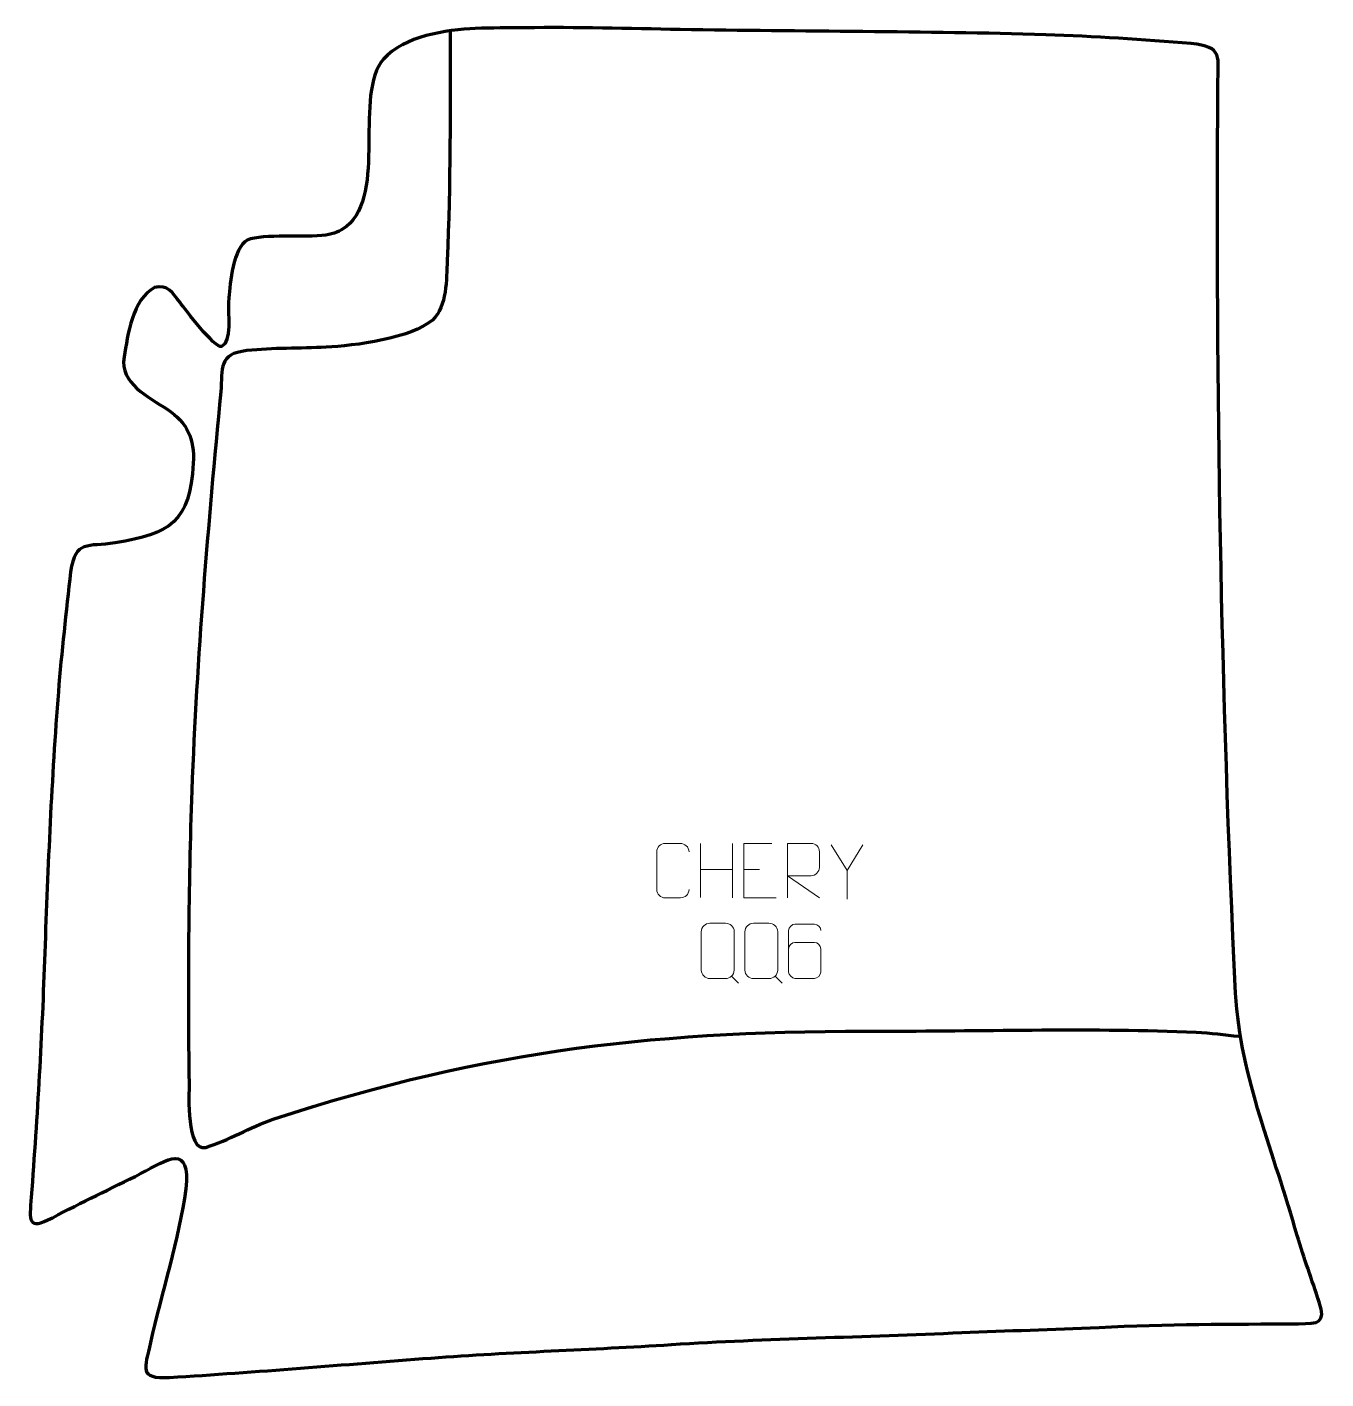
# Model space of a CAD drawing. Header units: millimetres. Extents: x 1186 to 1782, y 209 to 830.
import ezdxf

# ---------------------------------------------------------------- set-up
doc = ezdxf.new("R2010")
doc.units = ezdxf.units.MM
doc.header["$MEASUREMENT"] = 0
doc.layers.add('layer 2', color=7, linetype='Continuous')
doc.layers.add('layer 3', color=7, linetype='Continuous')

msp = doc.modelspace()

# ---------------------------------------------------------------- linework, layer by layer
at = {"layer": 'layer 2', "color": 142, "lineweight": 158}
msp.add_open_spline([(1379.9439, 827.7651), (1379.8213, 792.7738), (1380.0405, 757.4385), (1378.5338, 722.4868), (1378.5338, 722.4868), (1378.147, 713.8176), (1378.4473, 701.3743), (1371.7982, 695.1071), (1371.7982, 695.1071), (1362.4107, 686.8252), (1335.6372, 683.2035), (1322.9276, 682.5957), (1322.9276, 682.5957), (1311.0222, 682.0262), (1298.3112, 682.3529), (1286.5581, 681.0559), (1286.5581, 681.0559), (1273.1929, 679.581), (1275.4698, 673.0366), (1274.4846, 662.1046), (1274.4846, 662.1046), (1268.7079, 600.7428), (1263.44, 540.6337), (1261.2107, 478.9776), (1261.2107, 478.9776), (1259.6794, 434.3678), (1259.23, 389.2212), (1259.986, 344.5915), (1259.986, 344.5915), (1259.9463, 339.4154), (1258.5883, 313.0741), (1267.5916, 315.1537), (1267.5916, 315.1537), (1278.2326, 318.348), (1287.7113, 324.3549), (1298.5373, 328.0796), (1298.5373, 328.0796), (1397.6902, 360.568), (1476.92, 368.8979), (1580.6174, 368.5606), (1580.6174, 368.5606), (1627.7498, 368.4882), (1675.3512, 370.1797), (1722.4082, 367.979), (1722.4082, 367.979), (1729.0502, 367.6683), (1735.5732, 366.9079), (1742.1712, 366.1431), (1742.1712, 366.1431), (1742.1712, 366.1431), (1743.1556, 366.0291), (1743.1556, 366.0291)], degree=3, knots=[0, 0, 0, 0, 0.07142857, 0.07142857, 0.07142857, 0.07142857, 0.14285714, 0.14285714, 0.14285714, 0.14285714, 0.21428571, 0.21428571, 0.21428571, 0.21428571, 0.28571429, 0.28571429, 0.28571429, 0.28571429, 0.35714286, 0.35714286, 0.35714286, 0.35714286, 0.42857143, 0.42857143, 0.42857143, 0.42857143, 0.5, 0.5, 0.5, 0.5, 0.57142857, 0.57142857, 0.57142857, 0.57142857, 0.64285714, 0.64285714, 0.64285714, 0.64285714, 0.71428571, 0.71428571, 0.71428571, 0.71428571, 0.78571429, 0.78571429, 0.78571429, 0.78571429, 0.85714286, 0.85714286, 0.85714286, 0.85714286, 1, 1, 1, 1], dxfattribs=at)
at = {"layer": 'layer 3', "color": 242, "lineweight": 158}
msp.add_open_spline([(1414.1238, 829.2954), (1437.6348, 829.6694), (1461.9081, 828.9385), (1485.4718, 828.5105), (1485.4718, 828.5105), (1541.3826, 827.5077), (1597.5552, 827.8333), (1653.4148, 826.1106), (1653.4148, 826.1106), (1675.637, 825.4107), (1698.0517, 823.9223), (1720.2099, 822.0761), (1720.2099, 822.0761), (1735.0103, 820.6383), (1732.5326, 815.9697), (1732.4378, 802.8301), (1732.4378, 802.8301), (1731.5859, 663.8561), (1733.8334, 524.8106), (1740.588, 385.9901), (1740.588, 385.9901), (1742.9295, 346.4784), (1758.4713, 312.2589), (1768.8613, 274.7349), (1768.8613, 274.7349), (1771.8843, 264.1638), (1775.7484, 254.3408), (1779.0389, 244.0003), (1779.0389, 244.0003), (1782.0955, 234.3949), (1778.6978, 234.2699), (1769.5104, 234.0932), (1769.5104, 234.0932), (1738.5297, 233.9409), (1708.9602, 234.0202), (1677.8611, 232.4503), (1677.8611, 232.4503), (1656.5453, 231.3743), (1635.6826, 231.0718), (1614.8432, 230.0875), (1614.8432, 230.0875), (1570.329, 227.9849), (1525.6012, 227.4599), (1481.4485, 224.5855), (1481.4485, 224.5855), (1444.5145, 222.181), (1408.0541, 221.1962), (1371.1106, 218.4002), (1371.1106, 218.4002), (1331.1336, 215.3718), (1290.9882, 211.9486), (1250.9918, 209.4639), (1250.9918, 209.4639), (1236.4026, 208.7766), (1239.6817, 213.4821), (1242.2301, 225.473), (1242.2301, 225.473), (1247.311, 248.5003), (1255.2283, 272.9795), (1258.5386, 296.047), (1258.5386, 296.047), (1260.5046, 317.2325), (1250.2245, 309.7175), (1237.7231, 303.084), (1237.7231, 303.084), (1224.1766, 296.2325), (1210.6558, 289.9764), (1197.2017, 282.8336), (1197.2017, 282.8336), (1185.5399, 276.6423), (1186.703, 281.5635), (1187.4526, 292.3079), (1187.4526, 292.3079), (1190.2986, 329.9604), (1192.4002, 366.76), (1193.6856, 404.5024), (1193.6856, 404.5024), (1195.1113, 444.184), (1196.7902, 484.758), (1199.9187, 524.3178), (1199.9187, 524.3178), (1201.4003, 542.5882), (1203.5144, 561.2903), (1205.5359, 579.5349), (1205.5359, 579.5349), (1208.018, 594.2546), (1213.0559, 590.7897), (1226.0024, 592.7749), (1226.0024, 592.7749), (1251.3685, 597.0561), (1260.3179, 602.2137), (1261.9094, 629.3338), (1261.9094, 629.3338), (1262.4126, 640.6561), (1259.2902, 647.8291), (1249.8434, 654.193), (1249.8434, 654.193), (1241.2167, 659.8127), (1228.1144, 665.8601), (1230.1056, 678.1612), (1230.1056, 678.1612), (1231.78, 688.2662), (1233.9704, 704.7531), (1244.064, 709.9895), (1244.064, 709.9895), (1250.3305, 711.708), (1252.2206, 707.6424), (1255.8044, 703.1184), (1255.8044, 703.1184), (1258.1666, 700.0993), (1271.7955, 681.9057), (1274.9067, 682.9965), (1274.9067, 682.9965), (1279.5732, 684.6327), (1277.8318, 698.9605), (1278.0862, 703.1973), (1278.0862, 703.1973), (1278.0862, 703.1973), (1278.2131, 705.3113), (1278.2131, 705.3113), (1278.2131, 705.3113), (1278.7345, 711.9731), (1280.2509, 728.2937), (1286.6949, 731.7815), (1286.6949, 731.7815), (1294.0565, 735.0191), (1313.1865, 732.5963), (1322.7994, 734.1228), (1322.7994, 734.1228), (1326.4711, 734.7748), (1329.1804, 735.798), (1332.2011, 737.9997), (1332.2011, 737.9997), (1351.0341, 753.5044), (1335.2324, 798.7703), (1349.3239, 814.9196), (1349.3239, 814.9196), (1358.6454, 825.6021), (1378.0186, 828.3313), (1391.426, 828.9689), (1391.426, 828.9689), (1398.9866, 829.3284), (1406.5573, 829.2239), (1414.1238, 829.2954)], degree=3, knots=[0, 0, 0, 0, 0.02702703, 0.02702703, 0.02702703, 0.02702703, 0.05405405, 0.05405405, 0.05405405, 0.05405405, 0.08108108, 0.08108108, 0.08108108, 0.08108108, 0.10810811, 0.10810811, 0.10810811, 0.10810811, 0.13513514, 0.13513514, 0.13513514, 0.13513514, 0.16216216, 0.16216216, 0.16216216, 0.16216216, 0.18918919, 0.18918919, 0.18918919, 0.18918919, 0.21621622, 0.21621622, 0.21621622, 0.21621622, 0.24324324, 0.24324324, 0.24324324, 0.24324324, 0.27027027, 0.27027027, 0.27027027, 0.27027027, 0.2972973, 0.2972973, 0.2972973, 0.2972973, 0.32432432, 0.32432432, 0.32432432, 0.32432432, 0.35135135, 0.35135135, 0.35135135, 0.35135135, 0.37837838, 0.37837838, 0.37837838, 0.37837838, 0.40540541, 0.40540541, 0.40540541, 0.40540541, 0.43243243, 0.43243243, 0.43243243, 0.43243243, 0.45945946, 0.45945946, 0.45945946, 0.45945946, 0.48648649, 0.48648649, 0.48648649, 0.48648649, 0.51351351, 0.51351351, 0.51351351, 0.51351351, 0.54054054, 0.54054054, 0.54054054, 0.54054054, 0.56756757, 0.56756757, 0.56756757, 0.56756757, 0.59459459, 0.59459459, 0.59459459, 0.59459459, 0.62162162, 0.62162162, 0.62162162, 0.62162162, 0.64864865, 0.64864865, 0.64864865, 0.64864865, 0.67567568, 0.67567568, 0.67567568, 0.67567568, 0.7027027, 0.7027027, 0.7027027, 0.7027027, 0.72972973, 0.72972973, 0.72972973, 0.72972973, 0.75675676, 0.75675676, 0.75675676, 0.75675676, 0.78378378, 0.78378378, 0.78378378, 0.78378378, 0.81081081, 0.81081081, 0.81081081, 0.81081081, 0.83783784, 0.83783784, 0.83783784, 0.83783784, 0.86486486, 0.86486486, 0.86486486, 0.86486486, 0.89189189, 0.89189189, 0.89189189, 0.89189189, 0.91891892, 0.91891892, 0.91891892, 0.91891892, 0.94594595, 0.94594595, 0.94594595, 0.94594595, 1, 1, 1, 1], dxfattribs=at)
at = {"layer": 'layer 3', "color": 250, "lineweight": 9}
for points, knots in [([(1489.5642, 433.5679), (1489.4244, 431.2445), (1487.7472, 429.7649), (1485.5995, 429.7541), (1485.5995, 429.7541), (1483.2676, 429.7545), (1480.9357, 429.7545), (1478.6042, 429.7541), (1478.6042, 429.7541), (1476.6792, 429.6487), (1474.7071, 431.5332), (1474.7183, 433.5505), (1474.7183, 433.5505), (1474.7187, 439.3206), (1474.7187, 445.0903), (1474.7183, 450.8596), (1474.7183, 450.8596), (1474.7225, 452.9977), (1476.4692, 454.7169), (1478.6216, 454.7034), (1478.6216, 454.7034), (1480.9473, 454.7034), (1483.2734, 454.7034), (1485.5995, 454.7034), (1485.5995, 454.7034), (1487.5461, 454.7389), (1489.5375, 453.2474), (1489.5642, 450.8098)], [0, 0, 0, 0, 0.125, 0.125, 0.125, 0.125, 0.25, 0.25, 0.25, 0.25, 0.375, 0.375, 0.375, 0.375, 0.5, 0.5, 0.5, 0.5, 0.625, 0.625, 0.625, 0.625, 0.75, 0.75, 0.75, 0.75, 1, 1, 1, 1]), ([(1527.5822, 454.7037), (1527.5822, 454.7037), (1514.7083, 454.7037), (1514.7083, 454.7037), (1514.7083, 454.7037), (1514.7083, 454.7037), (1514.7083, 429.7501), (1514.7083, 429.7501), (1514.7083, 429.7501), (1514.7083, 429.7501), (1529.5741, 429.7501), (1529.5741, 429.7501)], [0, 0, 0, 0, 0.25, 0.25, 0.25, 0.25, 0.5, 0.5, 0.5, 0.5, 1, 1, 1, 1]), ([(1534.8092, 429.7502), (1534.8092, 429.7502), (1534.8092, 454.7037), (1534.8092, 454.7037), (1534.8092, 454.7037), (1538.404, 454.7037), (1541.9995, 454.7037), (1545.5947, 454.7037), (1545.5947, 454.7037), (1547.92, 454.666), (1549.4773, 453.176), (1549.4732, 450.8096), (1549.4732, 450.8096), (1549.4728, 448.7741), (1549.4728, 445.7147), (1549.4732, 443.6787), (1549.4732, 443.6787), (1549.4667, 441.8032), (1547.6544, 439.8614), (1545.6449, 439.8423), (1545.6449, 439.8423), (1545.6449, 439.8423), (1534.8092, 439.8423), (1534.8092, 439.8423), (1534.8092, 439.8423), (1534.8092, 439.8423), (1549.4639, 429.7502), (1549.4639, 429.7502)], [0, 0, 0, 0, 0.125, 0.125, 0.125, 0.125, 0.25, 0.25, 0.25, 0.25, 0.375, 0.375, 0.375, 0.375, 0.5, 0.5, 0.5, 0.5, 0.625, 0.625, 0.625, 0.625, 0.75, 0.75, 0.75, 0.75, 1, 1, 1, 1]), ([(1569.4637, 454.1256), (1569.4637, 454.1256), (1562.1413, 442.2269), (1562.1413, 442.2269), (1562.1413, 442.2269), (1562.1413, 442.2269), (1562.142, 429.172), (1562.142, 429.172)], [0, 0, 0, 0, 0.33333333, 0.33333333, 0.33333333, 0.33333333, 1, 1, 1, 1]), ([(1499.1876, 418.071), (1501.5554, 418.071), (1503.9234, 418.071), (1506.2914, 418.071), (1506.2914, 418.071), (1508.2732, 418.1072), (1510.3005, 416.5887), (1510.3276, 414.1071), (1510.3276, 414.1071), (1510.3273, 408.2565), (1510.3273, 402.4056), (1510.3276, 396.5542), (1510.3276, 396.5542), (1510.1854, 394.1889), (1508.4779, 392.6826), (1506.2914, 392.6716), (1506.2914, 392.6716), (1503.9174, 392.6721), (1501.5436, 392.6721), (1499.1701, 392.6716), (1499.1701, 392.6716), (1497.2102, 392.5644), (1495.2024, 394.4829), (1495.2139, 396.5366), (1495.2139, 396.5366), (1495.2142, 402.4106), (1495.2142, 408.2844), (1495.2139, 414.1578), (1495.2139, 414.1578), (1495.2182, 416.3344), (1496.9964, 418.0847), (1499.1876, 418.071)], [0, 0, 0, 0, 0.11111111, 0.11111111, 0.11111111, 0.11111111, 0.22222222, 0.22222222, 0.22222222, 0.22222222, 0.33333333, 0.33333333, 0.33333333, 0.33333333, 0.44444444, 0.44444444, 0.44444444, 0.44444444, 0.55555556, 0.55555556, 0.55555556, 0.55555556, 0.66666667, 0.66666667, 0.66666667, 0.66666667, 0.77777778, 0.77777778, 0.77777778, 0.77777778, 1, 1, 1, 1]), ([(1519.1876, 418.071), (1521.5554, 418.071), (1523.9234, 418.071), (1526.2914, 418.071), (1526.2914, 418.071), (1528.2732, 418.1072), (1530.3005, 416.5887), (1530.3276, 414.1071), (1530.3276, 414.1071), (1530.3273, 408.2565), (1530.3273, 402.4056), (1530.3276, 396.5542), (1530.3276, 396.5542), (1530.1854, 394.1889), (1528.4779, 392.6826), (1526.2914, 392.6716), (1526.2914, 392.6716), (1523.9174, 392.6721), (1521.5436, 392.6721), (1519.1701, 392.6716), (1519.1701, 392.6716), (1517.2102, 392.5644), (1515.2024, 394.4829), (1515.2139, 396.5366), (1515.2139, 396.5366), (1515.2142, 402.4106), (1515.2142, 408.2844), (1515.2139, 414.1578), (1515.2139, 414.1578), (1515.2182, 416.3344), (1516.9964, 418.0847), (1519.1876, 418.071)], [0, 0, 0, 0, 0.11111111, 0.11111111, 0.11111111, 0.11111111, 0.22222222, 0.22222222, 0.22222222, 0.22222222, 0.33333333, 0.33333333, 0.33333333, 0.33333333, 0.44444444, 0.44444444, 0.44444444, 0.44444444, 0.55555556, 0.55555556, 0.55555556, 0.55555556, 0.66666667, 0.66666667, 0.66666667, 0.66666667, 0.77777778, 0.77777778, 0.77777778, 0.77777778, 1, 1, 1, 1]), ([(1550.1361, 414.7052), (1550.112, 416.0447), (1548.7558, 417.6979), (1547.1839, 417.6636), (1547.1839, 417.6636), (1544.1991, 417.6633), (1541.2139, 417.6633), (1538.2285, 417.6636), (1538.2285, 417.6636), (1537.0094, 417.6785), (1535.2812, 416.2409), (1535.2762, 414.7052), (1535.2762, 414.7052), (1535.2765, 408.3447), (1535.2765, 401.9839), (1535.2762, 395.6232), (1535.2762, 395.6232), (1535.2809, 394.4603), (1537.0094, 392.6892), (1538.2285, 392.6648), (1538.2285, 392.6648), (1541.2139, 392.6651), (1544.1991, 392.6651), (1547.1839, 392.6648), (1547.1839, 392.6648), (1548.462, 392.7086), (1550.1317, 394.3231), (1550.1361, 395.6232), (1550.1361, 395.6232), (1550.1361, 399.2065), (1550.1361, 402.7896), (1550.1361, 406.3723), (1550.1361, 406.3723), (1550.0976, 407.8505), (1548.5149, 409.2834), (1547.1839, 409.2814), (1547.1839, 409.2814), (1544.1991, 409.2817), (1541.2139, 409.2817), (1538.2285, 409.2814), (1538.2285, 409.2814), (1536.899, 409.2864), (1535.256, 407.7791), (1535.2977, 406.3506)], [0, 0, 0, 0, 0.08333333, 0.08333333, 0.08333333, 0.08333333, 0.16666667, 0.16666667, 0.16666667, 0.16666667, 0.25, 0.25, 0.25, 0.25, 0.33333333, 0.33333333, 0.33333333, 0.33333333, 0.41666667, 0.41666667, 0.41666667, 0.41666667, 0.5, 0.5, 0.5, 0.5, 0.58333333, 0.58333333, 0.58333333, 0.58333333, 0.66666667, 0.66666667, 0.66666667, 0.66666667, 0.75, 0.75, 0.75, 0.75, 0.83333333, 0.83333333, 0.83333333, 0.83333333, 1, 1, 1, 1])]:
    msp.add_open_spline(points, degree=3, knots=knots, dxfattribs=at)
for points in [[(1494.8195, 454.7037), (1494.8195, 454.7037), (1494.8195, 429.9262), (1494.8195, 429.9262)], [(1509.4628, 454.7037), (1509.4628, 454.7037), (1509.4628, 429.7502), (1509.4628, 429.7502)], [(1562.1413, 442.2269), (1562.1413, 442.2269), (1554.8204, 454.1256), (1554.8204, 454.1256)], [(1494.8195, 442.8214), (1494.8195, 442.8214), (1509.4628, 442.8218), (1509.4628, 442.8218)], [(1514.7083, 442.824), (1514.7083, 442.824), (1521.8764, 442.824), (1521.8764, 442.824)], [(1509.1177, 393.7696), (1509.1177, 393.7696), (1512.3279, 390.5627), (1512.3279, 390.5627)], [(1529.1177, 393.7696), (1529.1177, 393.7696), (1532.3279, 390.5627), (1532.3279, 390.5627)]]:
    msp.add_open_spline(points, degree=3, dxfattribs=at)

doc.saveas('drawing.dxf')
